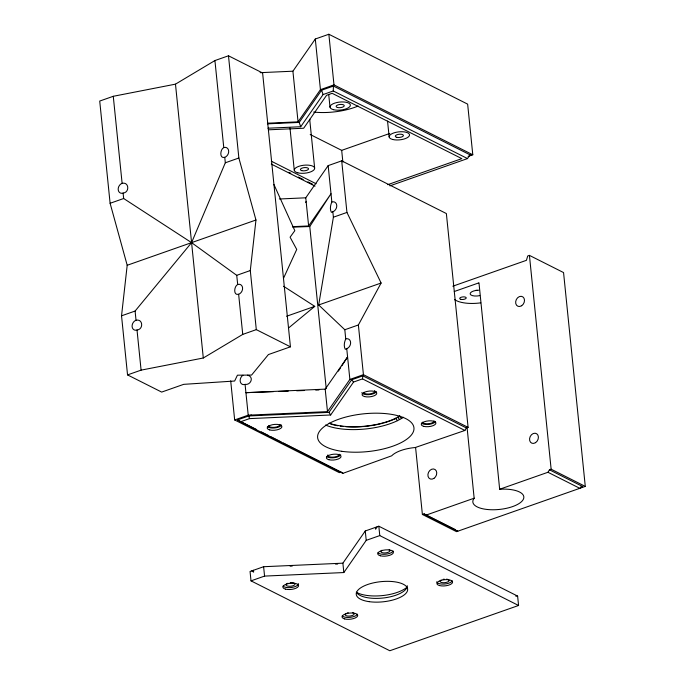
<?xml version="1.0" encoding="UTF-8"?>
<svg xmlns="http://www.w3.org/2000/svg" width="685" height="685" viewBox="0 0 685 685"><rect width="100%" height="100%" fill="white"/><g stroke="black" fill="none" stroke-linecap="round" stroke-linejoin="round"><path stroke-width="1.03" d="M469.961 154.81L467.504 158.577L333.261 90.977L333.432 86.062L321.573 90.232L299.191 122.418L267.484 123.839M121.536 315.819L127.196 265.275L110.105 203.282L99.719 101.055L113.273 96.294L175.48 84.152L214.927 60.554L228.482 55.793L262.612 72.978L290.431 346.824L268.409 354.565L251.583 375.072L237.43 375.183L234.647 381.023L183.691 384.345L161.669 392.085L127.538 374.9L121.536 315.819L135.091 311.05L191.577 242.644L225.314 162.782L224.757 157.336A5.326 4.178 -63.3 0 0 228.67 150.914A5.326 4.178 -63.3 0 0 223.772 147.583L214.927 60.554M290.431 346.824L256.301 329.631L250.299 270.549L255.959 220.013L238.868 158.012L228.482 55.793M251.395 415.041L237.498 419.922L240.521 421.78L249.494 418.621L330.649 414.99L353.563 382.033L362.502 378.891L362.87 375.851L466.399 427.979L468.095 427.38L446.372 213.557L341.704 160.855L328.158 165.624L305.767 197.811L308.627 225.947L292.778 226.658M345.762 338.947L346.85 338.724A5.326 4.178 -63.3 0 1 350.592 342.286A5.326 4.178 -63.3 0 1 347.8 348.143L345.274 349.307C343.553 346.199 344.29 342.08 345.728 338.981L344.82 329.742L318.679 304.971L333.389 217.205L332.841 211.759A5.326 4.178 -63.3 0 0 336.746 205.337A5.326 4.178 -63.3 0 0 331.848 202.006L328.158 165.624M283.479 278.358L296.733 249.443L290.089 237.198L294.824 230.682L273.949 184.573M331.848 202.006C330.41 205.115 329.673 209.233 331.394 212.341L332.841 211.759M468.095 427.38L363.427 374.678L358.375 324.973L381.108 283.025L346.944 212.436L341.704 160.855M377.127 526.808L375.62 529.282L375.431 527.407M240.521 421.78L342.911 473.335L391.692 455.808A25.619 10.052 -5.8 0 1 415.221 447.528L464.901 430.454L466.399 427.979M478.986 282.905L499.656 489.253L547.949 472.273L549.456 469.799L551.142 469.208L585.281 486.393L563.558 272.57L529.428 255.377L527.733 255.976L526.422 260.326L452.828 286.193M326.231 388.643L309.766 226.521L331.009 193.752L308.627 225.947M338.399 371.107L340.693 367.562M341.841 365.79L347.586 356.936L325.204 389.131L327.49 411.634L248.218 415.178L234.664 419.948L230.691 380.817M267.946 128.215L300.706 126.742L299.191 122.418L298.052 121.844L292.906 71.206L315.297 39.011L328.851 34.25L467.649 104.137L472.787 154.784L468.086 156.437M300.706 126.742L323.097 94.556L333.261 90.977M305.578 202.383L306.152 201.561M327.49 411.634L349.872 379.447L363.427 374.678M242.961 375.217A5.326 4.178 -63.3 0 0 240.281 381.699A5.326 4.178 -63.3 0 0 245.076 384.396L248.218 415.178L248.783 415.958L328.98 412.37L351.628 379.798L362.87 375.851M342.885 563.173L365.268 530.978L378.822 526.217L517.62 596.104L518.571 605.48L389.808 650.75L251.01 580.863L250.059 571.478L263.614 566.718L342.885 563.173L343.836 572.549L264.564 576.094L251.01 580.863M343.836 572.549L366.218 540.354L379.773 535.593L518.571 605.48M467.024 426.918L474.157 498.295A25.619 10.052 -5.8 0 0 492.327 509.768A25.619 10.052 -5.8 0 0 523.554 498.791A25.619 10.052 -5.8 0 0 499.947 489.227L499.656 489.253M288.984 327.644L314.766 306.349L283.539 286.261M223.772 147.583C220.091 149.347 219.243 158.988 224.757 157.336M237.652 284.523C234.005 286.296 233.14 295.869 238.637 294.267A5.326 4.178 -63.3 0 0 242.584 287.871A5.326 4.178 -63.3 0 0 237.704 284.498L236.719 275.327L191.577 242.644L123.66 198.513L123.103 193.076A5.326 4.178 -63.3 0 1 118.205 189.745A5.326 4.178 -63.3 0 1 122.118 183.323L113.273 96.294M549.456 469.799L582.447 486.41L579.801 488.311L547.949 472.273M329.134 423.167A45.758 17.956 -5.8 0 0 395.605 418.27L399.8 415.983M127.538 374.9L141.093 370.14L203.299 357.998L242.747 334.4L256.301 329.631M325.529 425.042A48.164 18.897 -5.8 0 0 397.497 420.667L401.624 418.441A48.164 18.897 -5.8 0 0 403.439 417.276M472.787 154.784L333.989 84.889L320.434 89.658L298.052 121.844L267.407 123.223M110.105 203.282L123.66 198.513M225.314 162.782L238.868 158.012M310.211 134.517L341.687 150.357L389.774 133.455M127.196 265.275L255.959 220.013M387.71 184.685L461.844 158.629L332.148 93.314L326.599 95.266L303.669 128.241L268.426 129.816M389.885 185.866L467.504 158.577M333.389 217.205L346.944 212.436M236.719 275.327L250.299 270.549M286.578 316.256L314.766 306.349M318.679 304.971L381.108 283.025M344.82 329.742L358.375 324.973M454.283 291.51L478.695 282.931M342.911 473.335L341.027 472.059L339.332 472.65L234.664 419.948M415.581 447.451L422.388 514.469L424.083 513.878L455.191 529.539M424.083 513.878L425.967 515.154L474.26 498.175M580.443 487.121L582.447 486.41M585.281 486.393L456.518 531.654L422.388 514.469M123.103 193.076C129.765 192.536 129.165 181.619 122.118 183.323M137.017 329.999C143.67 329.459 143.071 318.542 136.024 320.246A5.326 4.178 -63.3 0 0 132.111 326.668A5.326 4.178 -63.3 0 0 137.017 329.999L141.093 370.14M245.076 384.396C251.001 385.278 254.238 376.75 247.627 375.166M260.146 72.67L292.906 71.206M279.343 198.993L305.767 197.811M325.204 389.131L245.932 392.676L273.443 391.657M290.115 566.153L292.23 566.058M335.564 564.123L337.679 564.029M292.837 227.146L309.766 226.521M278.735 391.46L288.257 391.109M296.716 390.792L304.123 390.518M315.759 390.09L318.936 389.97M515.728 596.121L517.62 596.104M332.293 85.488L471.1 155.375M271.303 161.189L316.119 183.76M288.89 172.286L290.791 173.245M298.395 177.072L303.155 179.47M307.908 181.859L312.66 184.256M271.26 164.066L315.057 186.123M362.502 378.891L464.901 430.454M237.498 419.922L256.498 429.486M261.242 431.884L268.845 435.703M270.746 436.662L281.192 441.928M283.093 442.878L341.027 472.059M425.967 515.154L457.82 531.192L457.075 530.49M251.755 570.888L253.638 572.163L253.45 570.288M399.526 416.155L401.624 418.441M351.628 379.798L353.563 382.033M399.638 419.571L397.642 417.233L398.088 417.345A46.349 18.187 -5.8 0 0 399.997 416.257M395.605 418.27L397.497 420.667M328.98 412.37L330.649 414.99M323.097 94.556L321.573 90.232L320.434 89.658L315.297 39.011M248.783 415.958L249.494 418.621M238.637 294.267L242.747 334.4M529.428 255.377L551.142 469.208M387.547 121.091L389.166 136.991M341.687 150.357L342.868 162.02M328.851 34.25L333.989 84.889M378.822 526.217L379.773 535.593M328.714 94.479L330.007 107.203M346.747 348.674L349.872 379.447M365.268 530.978L366.218 540.354M314.646 168.056L309.697 119.284A10.249 4.024 -5.8 0 1 309.526 120.355M289.978 127.941L294.285 170.351M263.614 566.718L264.564 576.094M175.48 84.152L203.299 357.998M135.091 311.05L136.024 320.246M358.127 106.021A40.989 16.08 -5.8 0 1 313.627 112.066M406.77 587.422A29.104 11.422 -5.8 0 1 357.125 592.696M407.275 585.761A25.825 10.129 -5.8 0 1 384.148 597.894A25.825 10.129 -5.8 0 1 356.354 592.157M290.217 582.738A4.512 1.772 -5.8 0 1 294.833 584.605A4.512 1.772 -5.8 0 1 287.871 586.146A4.512 1.772 -5.8 0 1 288.017 583.226M352.629 612.681A4.512 1.772 -5.8 0 1 353.058 615.156A4.512 1.772 -5.8 0 1 346.721 615.866A4.512 1.772 -5.8 0 1 346.293 613.4M347.175 613.015A4.512 1.772 -5.8 0 1 348.228 612.715M446.526 579.15A4.512 1.772 -5.8 0 1 448.401 581.505A4.512 1.772 -5.8 0 1 441.911 582.584A4.512 1.772 -5.8 0 1 441.174 580.041M443.101 579.364A4.512 1.772 -5.8 0 1 444.248 579.176M389.123 549.824A4.512 1.772 -5.8 0 1 388.215 552.273A4.512 1.772 -5.8 0 1 382.153 552.641A4.512 1.772 -5.8 0 1 382.007 550.252M393.104 551.065A7.895 3.1 -5.8 0 1 385.929 554.191A7.895 3.1 -5.8 0 1 377.957 552.778M298.36 583.603A7.895 3.1 -5.8 0 1 292.067 587.396A7.895 3.1 -5.8 0 1 283.085 586.129M357.39 614.214A7.895 3.1 -5.8 0 1 350.206 617.331A7.895 3.1 -5.8 0 1 342.243 615.918M452.263 580.854A7.895 3.1 -5.8 0 1 444.06 584.065A7.895 3.1 -5.8 0 1 436.713 581.805M480.767 302.839A25.619 10.052 -5.8 0 1 454.523 299.568M479.723 295.629A7.278 2.851 -5.8 0 1 470.15 293.933A7.278 2.851 -5.8 0 1 478.772 290.192M477.299 290.312A7.278 2.851 -5.8 0 1 475.407 290.423M396.024 418.398A46.349 18.187 -5.8 0 1 393.824 419.408M393.062 419.734A46.349 18.187 -5.8 0 1 389.876 420.975M389.046 421.275A46.349 18.187 -5.8 0 1 383.823 422.919M382.915 423.176A46.349 18.187 -5.8 0 1 378.248 424.315M377.298 424.529A46.349 18.187 -5.8 0 1 370.439 425.753M369.446 425.899A46.349 18.187 -5.8 0 1 363.418 426.575M362.416 426.661A46.349 18.187 -5.8 0 1 345.754 426.712M342.997 426.464A46.349 18.187 -5.8 0 1 340.334 426.13M337.765 425.719A46.349 18.187 -5.8 0 1 335.308 425.239M334.511 425.06A46.349 18.187 -5.8 0 1 330.761 424.058M435.566 421.446A7.381 2.894 -5.8 0 1 428.861 424.366A7.381 2.894 -5.8 0 1 421.412 423.047M376.408 391.657A7.381 2.894 -5.8 0 1 368.735 394.663A7.381 2.894 -5.8 0 1 361.868 392.548M281.535 425.017A7.381 2.894 -5.8 0 1 274.822 427.928A7.381 2.894 -5.8 0 1 267.373 426.609M340.693 454.806A7.381 2.894 -5.8 0 1 333.98 457.717A7.381 2.894 -5.8 0 1 326.531 456.398M374.609 390.518A5.737 2.252 -5.8 0 1 370.328 393.841A5.737 2.252 -5.8 0 1 363.504 392.359M434.059 420.864A5.737 2.252 -5.8 0 1 428.75 423.732A5.737 2.252 -5.8 0 1 422.662 422.148M280.028 424.435A5.737 2.252 -5.8 0 1 274.711 427.294A5.737 2.252 -5.8 0 1 268.623 425.719M339.186 454.224A5.737 2.252 -5.8 0 1 333.124 457.152A5.737 2.252 -5.8 0 1 327.875 454.908M333.475 109.677A10.249 4.024 -5.8 0 0 350.198 105.978A10.249 4.024 -5.8 0 0 336.883 102.519A10.249 4.024 -5.8 0 0 333.475 109.677M297.761 172.817A10.249 4.024 -5.8 0 0 314.483 169.118A10.249 4.024 -5.8 0 0 301.169 165.667A10.249 4.024 -5.8 0 0 297.761 172.817M392.633 139.466A10.249 4.024 -5.8 0 0 409.356 135.767A10.249 4.024 -5.8 0 0 396.041 132.308A10.249 4.024 -5.8 0 0 392.633 139.466M301.785 170.651A4.101 1.61 -5.8 0 0 308.473 169.169A4.101 1.61 -5.8 0 0 303.147 167.791A4.101 1.61 -5.8 0 0 301.785 170.651M337.5 107.502A4.101 1.61 -5.8 0 0 344.187 106.029A4.101 1.61 -5.8 0 0 338.861 104.642A4.101 1.61 -5.8 0 0 337.5 107.502M396.658 137.291A4.101 1.61 -5.8 0 0 403.345 135.818A4.101 1.61 -5.8 0 0 398.028 134.431A4.101 1.61 -5.8 0 0 396.658 137.291M369.138 601.661A25.825 10.129 -5.8 0 0 407.661 589.511A25.825 10.129 -5.8 0 0 369.035 584.048A25.825 10.129 -5.8 0 0 369.138 601.661M285.542 589.143A7.895 3.1 -5.8 0 0 298.42 586.3A7.895 3.1 -5.8 0 0 288.162 583.637A7.895 3.1 -5.8 0 0 285.542 589.143M344.701 618.932A7.895 3.1 -5.8 0 0 357.579 616.089A7.895 3.1 -5.8 0 0 347.329 613.426A7.895 3.1 -5.8 0 0 344.701 618.932M439.573 585.581A7.895 3.1 -5.8 0 0 452.451 582.729A7.895 3.1 -5.8 0 0 442.202 580.075A7.895 3.1 -5.8 0 0 439.573 585.581M380.415 555.792A7.895 3.1 -5.8 0 0 393.293 552.941A7.895 3.1 -5.8 0 0 383.043 550.278A7.895 3.1 -5.8 0 0 380.415 555.792M460.825 299.345A3.279 1.284 -5.8 0 0 466.177 298.155A3.279 1.284 -5.8 0 0 461.921 297.05A3.279 1.284 -5.8 0 0 460.825 299.345M433.939 478.378A5.326 4.178 -63.3 0 0 435.086 469.525A5.326 4.178 -63.3 0 0 427.937 474.303A5.326 4.178 -63.3 0 0 433.939 478.378M535.593 442.638A5.326 4.178 -63.3 0 0 536.74 433.785A5.326 4.178 -63.3 0 0 529.591 438.563A5.326 4.178 -63.3 0 0 535.593 442.638M521.687 305.716A5.326 4.178 -63.3 0 0 522.826 296.862A5.326 4.178 -63.3 0 0 515.685 301.64A5.326 4.178 -63.3 0 0 521.687 305.716M341.789 451.304A48.404 18.992 -5.8 0 0 413.988 428.519A48.404 18.992 -5.8 0 0 341.601 418.278A48.404 18.992 -5.8 0 0 341.789 451.304M423.758 426.361A7.381 2.894 -5.8 0 0 435.797 423.698A7.381 2.894 -5.8 0 0 426.216 421.215A7.381 2.894 -5.8 0 0 423.758 426.361M364.6 396.572A7.381 2.894 -5.8 0 0 376.639 393.909A7.381 2.894 -5.8 0 0 367.049 391.418A7.381 2.894 -5.8 0 0 364.6 396.572M269.719 429.932A7.381 2.894 -5.8 0 0 281.766 427.269A7.381 2.894 -5.8 0 0 272.176 424.777A7.381 2.894 -5.8 0 0 269.719 429.932M328.886 459.721A7.381 2.894 -5.8 0 0 340.925 457.058A7.381 2.894 -5.8 0 0 331.334 454.566A7.381 2.894 -5.8 0 0 328.886 459.721"/></g></svg>
